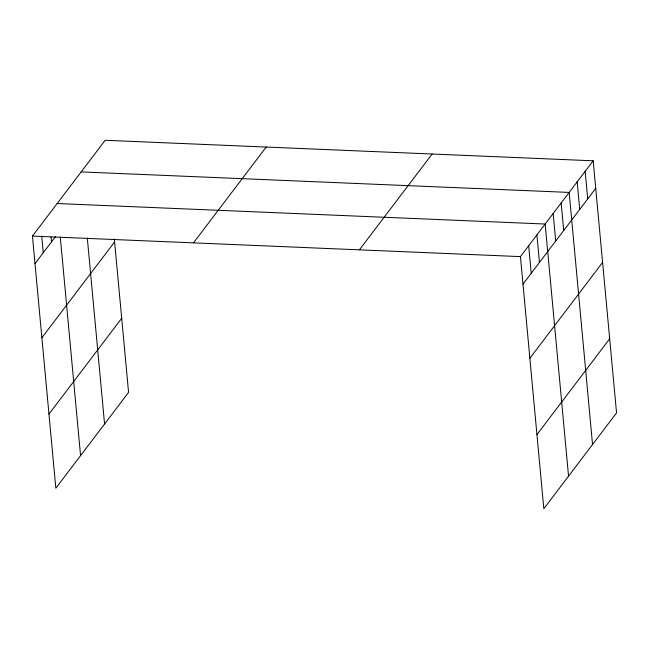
<?xml version="1.0" encoding="UTF-8"?>
<svg xmlns="http://www.w3.org/2000/svg" width="649" height="649" viewBox="0 0 649 649"><rect width="100%" height="100%" fill="white"/><g stroke="black" fill="none" stroke-linecap="round" stroke-linejoin="round"><path stroke-width="0.97" d="M114.338 238.962L128.567 392.385L55.838 488.202L32.45 236.098L105.179 140.281L593.162 160.798L616.55 412.902L543.821 508.719L520.433 256.615L593.162 160.798M35.005 263.64L55.611 236.487M41.877 337.748L114.613 241.931M48.959 414.094L121.696 318.278M193.483 242.872L266.212 147.055M359.4 249.841L432.129 154.032M522.989 284.148L595.717 188.34M529.86 358.256L602.596 262.439M536.942 434.611L609.679 338.794M81.182 171.904L569.165 192.42L592.545 444.516M57.177 203.526L545.16 224.035L568.548 476.139M32.45 236.098L520.433 256.615M585.163 171.336L587.718 198.878M577.164 181.874L579.719 209.416M561.158 202.959L563.713 230.492M553.159 213.497L555.714 241.039M536.918 234.897L539.473 262.431M528.675 245.752L531.231 273.294M87.307 237.98L104.57 424.008M60.284 236.99L80.565 455.622M51.036 237.007L51.49 241.923M41.698 236.058L43.248 252.777"/></g></svg>
